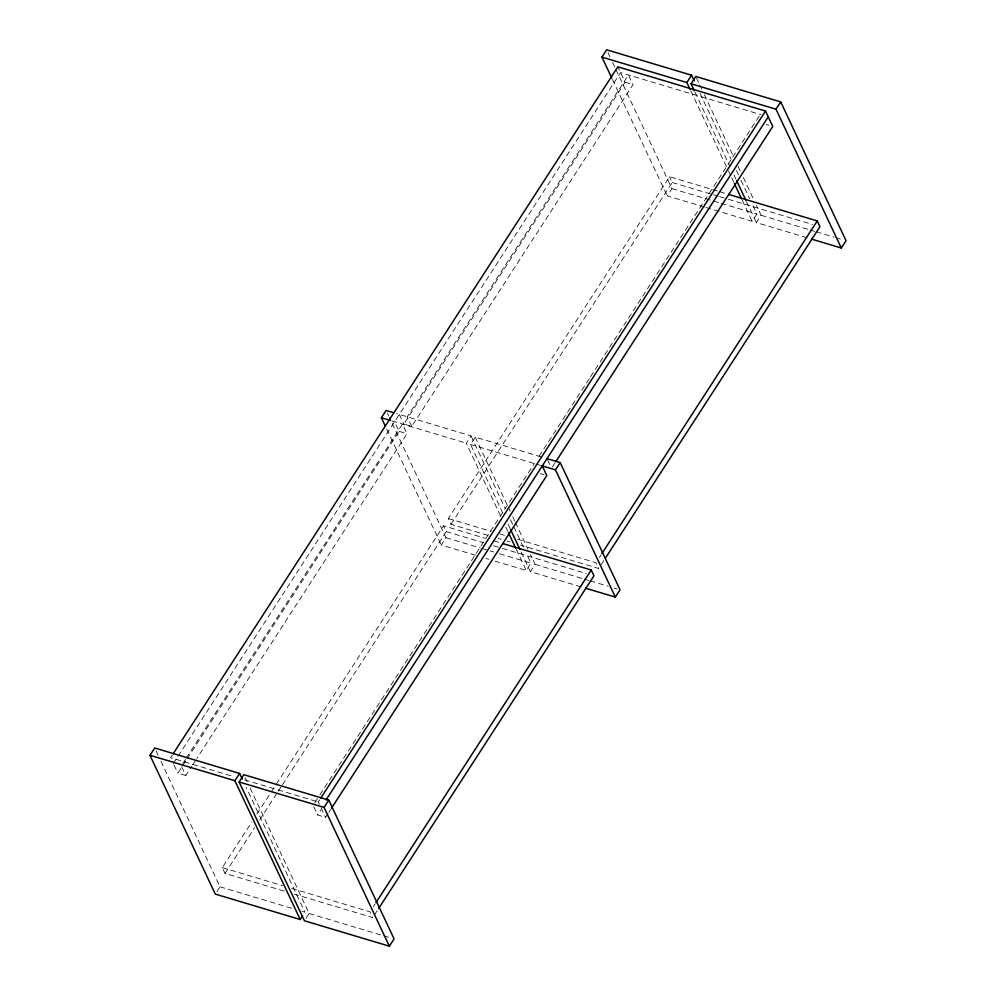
<?xml version="1.0" encoding="UTF-8"?>
<svg xmlns="http://www.w3.org/2000/svg" width="996" height="996" viewBox="0 0 996 996"><rect width="100%" height="100%" fill="white"/><g stroke="black" fill="none" stroke-linecap="round" stroke-linejoin="round"><path stroke-width="0.75" stroke-dasharray="4.98 3.74" d="M172.296 755.117L170.615 757.719L234.11 776.731M173.329 763.509L620.558 72.608L760.857 114.615M185.468 759.35L181.247 765.874L185.779 775.511L191.693 766.385M186.314 758.043L402.496 424.072L407.028 433.721L196.76 758.554M185.779 775.511L177.861 773.145L182.094 766.621M182.928 765.314L186.314 760.097M187.161 758.803L399.11 431.343L394.578 421.706M411.746 426.425L407.215 416.776L628.464 74.986L632.995 84.623L411.746 426.425L403.841 424.047L625.09 82.257L617.831 66.832M192.539 765.077L195.913 759.861M500.527 515.891L466.315 443.183L471.033 435.887L396.545 413.589M502.768 512.952L470.535 444.44L475.254 437.144L542.297 457.214M284.109 891.084L225.034 873.392L222.32 867.616L251.876 821.949M256.943 814.118L270.451 793.252M271.298 791.945L275.519 785.421M276.365 784.113L443.569 525.813L484.915 538.189M487.928 535.35L451.014 524.294L448.287 518.518L669.536 176.715L718.278 191.307M225.034 873.392L254.59 827.738M259.657 819.907L277.398 792.505M278.245 791.21L281.619 785.993M282.466 784.686L446.283 531.59L443.569 525.813M451.014 524.294L672.263 182.505L669.536 176.715M216.867 891.669L220.016 886.801L159.323 757.807M475.528 555.258L441.265 544.999L445.984 537.703L389.411 417.461M704.483 207.056L667.233 195.901L671.964 188.605L615.889 69.434M314.798 802.739L319.019 796.215M319.865 794.908L534.354 463.551M539.085 456.255L589.744 377.982M590.591 376.675L759.487 115.76M319.38 804.245L318.297 801.929L319.99 799.327M328.082 813.446L325.555 817.355L317.637 814.989L321.023 809.773M328.929 812.138L330.622 809.524M552.369 466.95L554.909 463.04M494.9 561.059L526.187 570.422L530.905 563.126L526.299 553.328M705.977 207.492L752.154 221.324L756.885 214.028L752.266 204.205M306.009 918.349L309.158 913.481L249.784 787.301M581.054 586.843L530.407 571.679L535.126 564.383L530.519 554.598M807.034 237.745L756.375 222.581L761.106 215.285L756.487 205.475M373.388 906.597L375.069 903.995M599.355 557.511L601.049 554.897M374.421 915L377.795 909.771M601.235 564.595L603.763 560.686M625.09 82.257L632.995 84.623M766.185 124.488L768.825 125.272M719.747 191.742L727.142 193.959M672.263 182.505L712.14 194.432M713.609 194.88L718.041 196.2M719.523 196.648L726.906 198.851M728.387 199.3L812.562 224.498M671.964 188.605L719.635 202.873M721.129 203.321L756.885 214.028M761.106 215.285L808.777 229.553M810.271 230.001L814.74 231.346M816.222 231.794L834.1 237.135M835.594 237.583L843.039 239.812M391.826 420.885L466.315 443.183M470.535 444.44L534.591 463.626M536.085 464.074L540.554 465.406M399.11 431.343L407.028 433.721M540.206 473.586L544.165 474.768M448.287 518.518L491.115 531.329M499.98 533.993L504.412 535.313M517.708 539.297L595.981 562.728L598.696 568.504L520.422 545.073M498.274 538.45L501.225 539.334M507.138 541.102L510.089 541.986M493.779 540.84L501.162 543.057M446.283 531.59L483.209 542.646M493.543 545.746L500.938 547.949M502.407 548.398L586.594 573.596M445.984 537.703L480.259 547.962M481.74 548.41L493.667 551.971M499.619 553.751L530.905 563.126M535.126 564.383L582.809 578.651M584.291 579.099L588.76 580.444M590.255 580.88L608.133 586.233M614.096 588.026L617.072 588.91M485.961 558.383L488.936 559.266M244.456 779.831L318.297 801.929M222.32 867.616L282.864 885.743M291.728 888.395L370.002 911.826L372.728 917.602L294.455 894.171M220.016 886.801L294.505 909.099M301.962 911.328L304.938 912.224L246.224 787.438M309.158 913.481L382.153 935.331M383.647 935.779L391.092 938.008M696.441 77.887L699.08 83.49M699.74 84.897L701.719 89.105M704.359 94.707L733.392 156.397M738.011 166.22L740.651 171.822M743.29 177.437L753.848 199.86M700.138 93.45L731.151 159.348M736.43 170.565L738.41 174.761M741.049 180.376L749.627 198.602M695.021 92.192L729.993 166.506M733.952 174.91L735.932 179.118M746.477 201.553L756.375 222.581M690.801 90.935L727.752 169.445M728.412 170.851L731.052 176.454M731.711 177.861L733.691 182.069M742.257 200.296L752.154 221.324M607.971 52.601L609.95 56.809M612.59 62.424L615.229 68.027M612.478 79.531L667.233 195.901M547.638 460.003L550.875 466.887M475.254 437.144L507.499 505.657M508.159 507.064L510.126 511.247M512.766 516.849L514.733 521.045M515.393 522.439L527.892 549.008M471.033 435.887L505.246 508.595M510.512 519.775L513.152 525.365M513.799 526.772L523.672 547.738M508.035 524.145L510.662 529.735M521.194 552.108L530.407 571.679M505.794 527.071L507.761 531.266M516.314 549.443L526.187 570.422M399.309 414.411L403.841 424.047M387.432 413.265L388.751 416.054M386.66 428.952L441.265 544.999M321.023 807.719L325.555 817.355M313.752 806.723L317.637 814.989M245.165 777.478L247.145 781.686M173.976 764.891L177.861 773.145M156.023 750.797L158.663 756.412"/><path stroke-width="1.49" d="M302.572 915.872L300.219 919.52L215.298 894.097L149.973 755.292L154.704 747.996L239.625 773.419L242.265 779.021M611.818 78.124L601.92 57.096L606.651 49.8L691.573 75.223L694.212 80.825M385.34 426.151L381.393 417.76L386.112 410.464L393.569 412.693M173.142 753.81L617.831 66.832L765.513 111.042L772.772 126.467L555.743 461.733M300.219 919.52L234.894 780.715L239.625 773.419M690.141 89.528L686.842 82.519L691.573 75.223M239.115 781.972L243.846 774.676L328.767 800.099L394.08 938.904L389.349 946.2L304.427 920.777L239.115 781.972L324.036 807.395L389.349 946.2M694.361 90.798L691.062 83.776L695.781 76.48L780.702 101.903L846.027 240.708L841.296 248.004L811.503 239.09M320.837 798.02L765.513 111.042M326.09 799.888L768.24 116.818M324.036 807.395L328.767 800.099M841.296 248.004L775.984 109.199L780.702 101.903M331.469 808.229L546.804 475.553L542.272 465.916M560.175 462.567L620.047 589.806L615.329 597.102L555.457 469.863L560.175 462.567L546.767 458.558M375.915 902.687L591.25 570.023L502.644 543.492M601.895 553.589L817.23 220.925L728.611 194.394M378.642 908.477L593.977 575.8L591.25 570.023M605.456 558.071L819.945 226.702L817.23 220.925M601.92 57.096L686.842 82.519M691.062 83.776L775.984 109.199M381.393 417.76L390.332 420.437M542.048 465.854L555.457 469.863M585.524 588.188L615.329 597.102M149.973 755.292L234.894 780.715M736.592 180.525L745.817 200.159M734.351 183.463L741.609 198.889M510.662 529.735L519.875 549.306M508.421 532.673L515.654 548.049"/></g></svg>
